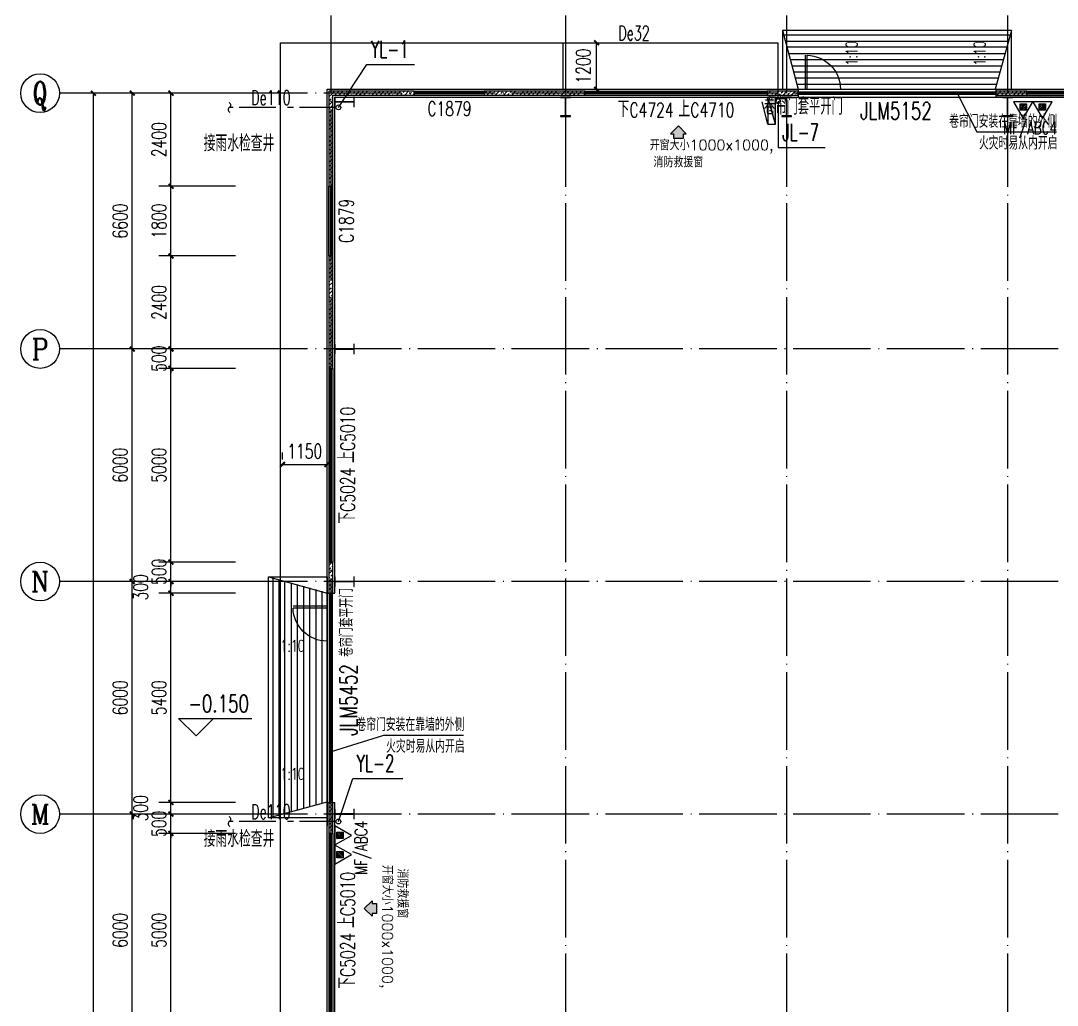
# Model space of a CAD drawing. Extents: x 7651907 to 8255021, y -2490714 to -1144618.
# Drawn here: x 7866595 to 7893328, y -2248873 to -2223472 of the extents above; entities that cross this region are included whole.
import ezdxf
from ezdxf.enums import TextEntityAlignment as Align

# ---------------------------------------------------------------- set-up
doc = ezdxf.new("R2010")
doc.units = 0
doc.header["$LTSCALE"] = 1000
for name, pattern in [('CENTER2', [1.125, 0.75, -0.125, 0.125, -0.125]), ('DASH', [0.35, 0.25, -0.1]), ('DOTE', [2.42, 2, -0.2, 0.02, -0.2])]:
    doc.linetypes.add(name, pattern=pattern)
doc.layers.get('0').update_dxf_attribs({"linetype": 'CONTINUOUS'})
doc.layers.get('Defpoints').update_dxf_attribs({"linetype": 'CONTINUOUS'})
for name, color, linetype in [('001-墙体', 30, 'CONTINUOUS'), ('AXIS', 3, 'CONTINUOUS'), ('AXIS_TEXT', 7, 'CONTINUOUS'), ('DIM_ELEV', 3, 'CONTINUOUS'), ('DIM_LEAD', 3, 'CONTINUOUS'), ('DIM_SYMB', 3, 'CONTINUOUS'), ('DIM_给水', 3, 'CONTINUOUS'), ('DIM_雨水', 3, 'CONTINUOUS'), ('DOTE', 8, 'DOTE'), ('EQUIP_消火栓', 7, 'CONTINUOUS'), ('EQUIP_灭火器', 7, 'CONTINUOUS'), ('EQUIP_雨水', 7, 'CONTINUOUS'), ('M_Prof', 2, 'CONTINUOUS'), ('PIPE-给水', 3, 'TG_J'), ('PIPE-雨水', 4, 'CENTER2'), ('PUB_HATCH', 8, 'CONTINUOUS'), ('PUB_TEXT', 7, 'CONTINUOUS'), ('STAIR', 2, 'CONTINUOUS'), ('TEXT_灭火器', 7, 'CONTINUOUS'), ('TEXT_给水', 7, 'TG_J'), ('TEXT_雨水', 7, 'CONTINUOUS'), ('TWT_DIM', 3, 'CONTINUOUS'), ('TWT_TEXT', 7, 'CONTINUOUS'), ('VPIPE-给水', 3, 'CONTINUOUS'), ('VPIPE-雨水', 4, 'TG_Y'), ('WINDOW', 4, 'CONTINUOUS'), ('WINDOW_TEXT', 7, 'CONTINUOUS'), ('墙线', 2, 'CONTINUOUS'), ('辅助水', 52, 'CONTINUOUS')]:
    doc.layers.add(name, color=color, linetype=linetype)
doc.styles.add('_TCH_AXIS', font='COMPLEX', dxfattribs={"bigfont": 'GBCBIG'})
doc.styles.add('_TCH_DIM', font='SIMPLEX', dxfattribs={"bigfont": 'GBCBIG'})
doc.styles.add('_TCH_DIM_T3', font='SIMPLEX', dxfattribs={"width": 0.705882, "bigfont": 'GBCBIG'})
doc.styles.add('_TCH_LABEL', font='COMPLEX', dxfattribs={"bigfont": 'GBCBIG'})
doc.styles.add('_TCH_WINDOW', font='SIMPLEX', dxfattribs={"height": 3.5, "bigfont": 'GBCBIG'})
doc.styles.add('_TWT_PIPEDN', font='SIMPLEX', dxfattribs={"width": 0.8, "height": 3, "bigfont": 'HZTXT'})
doc.styles.add('_TWT_SERIAL', font='COMPLEX', dxfattribs={"width": 0.8, "height": 3.5, "bigfont": 'HZTXT'})
doc.styles.add('COMPLEX', font='COMPLEX')
doc.styles.get("Standard").update_dxf_attribs({"font": 'txt.shx', "width": 0.7, "bigfont": 'TSSDCHN.shx'})
doc.styles.add('TG_LINETYPE', font='SIMPLEX', dxfattribs={"width": 0.8, "height": 3, "bigfont": 'HZTXT'})
doc.linetypes.add('TG_J', pattern='A,2,-0.3,["J",TG_LINETYPE,S=0.1,R=0,X=-0.23,Y=-0.15],0', length=2.3)
doc.linetypes.add('TG_Y', pattern='A,2,-0.3,["Y",TG_LINETYPE,S=0.1,R=0,X=-0.23,Y=-0.15],0', length=2.3)
doc.dimstyles.new('_TCH_ARCH&&125', dxfattribs={"dimtxt": 371.875, "dimasz": 125, "dimexe": 312.5, "dimexo": 375, "dimgap": 125, "dimtad": 1, "dimdec": 0, "dimzin": 0, "dimdsep": 46, "dimtxsty": '_TCH_DIM_T3', "dimblk": 'ARCHTICK', "dimcen": 0.09, "dimclrt": 7, "dimazin": 2, "dimtfac": 1, "dimtdec": 0, "dimtix": 1, "dimtmove": 2, "dimatfit": 3, "dimfxl": 0, "dimtolj": 1, "dimtzin": 0, "dimarcsym": 0})
doc.dimstyles.new('_TWT_ARCH&&125', dxfattribs={"dimtxt": 371.875, "dimasz": 125, "dimexe": 312.5, "dimexo": 375, "dimgap": 157.8125, "dimtad": 1, "dimdec": 0, "dimzin": 0, "dimdsep": 46, "dimtxsty": '_TCH_DIM_T3', "dimblk": 'ARCHTICK', "dimcen": 0.09, "dimclrt": 7, "dimazin": 2, "dimtfac": 1, "dimtdec": 0, "dimtix": 1, "dimtmove": 2, "dimatfit": 3, "dimfxl": 0, "dimtolj": 1, "dimtzin": 0, "dimarcsym": 0})
pattern_1 = [(45, (0, 53.85), (-106.0660596, 106.0660596), []), (45, (52.16, 0), (-106.0660596, 106.0660596), [59.21055, -33.8346])]

# ---------------------------------------------------------------- blocks, each defined once
blk = doc.blocks.new('sgdgsgsg')
at = {"layer": 'M_Prof'}
for points in [[(7988146, -896651), (7988146, -896901), (7988158, -896901), (7988158, -896779), (7988634, -896779), (7988634, -896901), (7988646, -896901), (7988646, -896651), (7988634, -896651), (7988634, -896773), (7988158, -896773), (7988158, -896651)], [(7994221, -896651), (7993971, -896651), (7993971, -896663), (7994093, -896663), (7994093, -897139), (7993971, -897139), (7993971, -897151), (7994221, -897151), (7994221, -897139), (7994099, -897139), (7994099, -896663), (7994221, -896663)], [(7999921, -896651), (7999671, -896651), (7999671, -896663), (7999793, -896663), (7999793, -897139), (7999671, -897139), (7999671, -897151), (7999921, -897151), (7999921, -897139), (7999799, -897139), (7999799, -896663), (7999921, -896663)], [(8005621, -896651), (8005371, -896651), (8005371, -896663), (8005493, -896663), (8005493, -897139), (8005371, -897139), (8005371, -897151), (8005621, -897151), (8005621, -897139), (8005499, -897139), (8005499, -896663), (8005621, -896663)], [(7988146, -903026), (7988146, -903276), (7988158, -903276), (7988158, -903154), (7988634, -903154), (7988634, -903276), (7988646, -903276), (7988646, -903026), (7988634, -903026), (7988634, -903148), (7988158, -903148), (7988158, -903026)], [(7988146, -909026), (7988146, -909276), (7988158, -909276), (7988158, -909154), (7988634, -909154), (7988634, -909276), (7988646, -909276), (7988646, -909026), (7988634, -909026), (7988634, -909148), (7988158, -909148), (7988158, -909026)], [(7988146, -915026), (7988146, -915276), (7988158, -915276), (7988158, -915154), (7988634, -915154), (7988634, -915276), (7988646, -915276), (7988646, -915026), (7988634, -915026), (7988634, -915148), (7988158, -915148), (7988158, -915026)]]:
    blk.add_lwpolyline(points, close=True, dxfattribs=at)
blk = doc.blocks.new('5181895')
h = blk.add_hatch(color=13)
h.dxf.hatch_style = 1
h.paths.add_polyline_path([(-1101987, -147875), (-1102144, -148033), (-1102087, -148033), (-1102087, -148123), (-1101887, -148123), (-1101887, -148033), (-1101829, -148033)])
at = {"color": 13}
blk.add_lwpolyline([(-1101987, -147875), (-1102144, -148033), (-1102087, -148033), (-1102087, -148123), (-1101887, -148123), (-1101887, -148033), (-1101829, -148033), (-1101987, -147875)], close=True, dxfattribs=at)
blk = doc.blocks.new('_AXISO')
blk.add_circle((0, 0), 0.5)
at = {"layer": 'AXIS_TEXT', "style": 'COMPLEX', "width": 1.041667}
blk.add_attdef('A', text='', height=0.56, dxfattribs=at).set_placement((-0.25, -0.28), (0.25, -0.28), align=Align.FIT)
blk = doc.blocks.new('_ArchTick')
at = {"color": 0, "linetype": 'ByBlock', "const_width": 0.4}
blk.add_lwpolyline([(-0.5, -0.5), (0.5, 0.5)], dxfattribs=at)
blk = doc.blocks.new('*D412')
at = {"layer": 'AXIS', "color": 0, "lineweight": -2}
for p, q in [((8221576, -768442), (8217513, -768442)), ((8217826, -853642), (8217826, -768442)), ((8221576, -853642), (8217513, -853642))]:
    blk.add_line(p, q, dxfattribs=at)
at = {"layer": 'Defpoints', "color": 0}
for p in [(8217826, -768442), (8221951, -768442), (8221951, -853642)]:
    blk.add_point(p, dxfattribs=at)
at = {"layer": 'AXIS', "color": 0, "lineweight": -2, "xscale": 125, "yscale": 125, "zscale": 125}
for p, rotation in [((8217826, -768442), 90), ((8217826, -853642), 270)]:
    blk.add_blockref('_ArchTick', p, dxfattribs=dict(at, rotation=rotation))
at = {"layer": 'AXIS', "color": 7, "insert": (8217515, -811042), "char_height": 371.9, "attachment_point": 5, "rotation": 90, "style": '_TCH_DIM_T3'}
blk.add_mtext('\\A1;85200', dxfattribs=at)
blk = doc.blocks.new('*D423')
at = {"layer": 'AXIS', "color": 0, "lineweight": -2}
for p, q in [((8221576, -787042), (8218513, -787042)), ((8218826, -793042), (8218826, -787042)), ((8221576, -793042), (8218513, -793042))]:
    blk.add_line(p, q, dxfattribs=at)
at = {"layer": 'Defpoints', "color": 0}
for p in [(8218826, -787042), (8221951, -787042), (8221951, -793042)]:
    blk.add_point(p, dxfattribs=at)
at = {"layer": 'AXIS', "color": 0, "lineweight": -2, "xscale": 125, "yscale": 125, "zscale": 125}
for p, rotation in [((8218826, -787042), 90), ((8218826, -793042), 270)]:
    blk.add_blockref('_ArchTick', p, dxfattribs=dict(at, rotation=rotation))
at = {"layer": 'AXIS', "color": 7, "insert": (8218515, -790042), "char_height": 371.9, "attachment_point": 5, "rotation": 90, "style": '_TCH_DIM_T3'}
blk.add_mtext('\\A1;6000', dxfattribs=at)
blk = doc.blocks.new('*D424')
at = {"layer": 'AXIS', "color": 0, "lineweight": -2}
for p, q in [((8221576, -781042), (8218513, -781042)), ((8218826, -787042), (8218826, -781042)), ((8221576, -787042), (8218513, -787042))]:
    blk.add_line(p, q, dxfattribs=at)
at = {"layer": 'Defpoints', "color": 0}
for p in [(8218826, -781042), (8221951, -781042), (8221951, -787042)]:
    blk.add_point(p, dxfattribs=at)
at = {"layer": 'AXIS', "color": 0, "lineweight": -2, "xscale": 125, "yscale": 125, "zscale": 125}
for p, rotation in [((8218826, -781042), 90), ((8218826, -787042), 270)]:
    blk.add_blockref('_ArchTick', p, dxfattribs=dict(at, rotation=rotation))
at = {"layer": 'AXIS', "color": 7, "insert": (8218515, -784042), "char_height": 371.9, "attachment_point": 5, "rotation": 90, "style": '_TCH_DIM_T3'}
blk.add_mtext('\\A1;6000', dxfattribs=at)
blk = doc.blocks.new('*D425')
at = {"layer": 'AXIS', "color": 0, "lineweight": -2}
for p, q in [((8221576, -775042), (8218513, -775042)), ((8218826, -781042), (8218826, -775042)), ((8221576, -781042), (8218513, -781042))]:
    blk.add_line(p, q, dxfattribs=at)
at = {"layer": 'Defpoints', "color": 0}
for p in [(8218826, -775042), (8221951, -775042), (8221951, -781042)]:
    blk.add_point(p, dxfattribs=at)
at = {"layer": 'AXIS', "color": 0, "lineweight": -2, "xscale": 125, "yscale": 125, "zscale": 125}
for p, rotation in [((8218826, -775042), 90), ((8218826, -781042), 270)]:
    blk.add_blockref('_ArchTick', p, dxfattribs=dict(at, rotation=rotation))
at = {"layer": 'AXIS', "color": 7, "insert": (8218515, -778042), "char_height": 371.9, "attachment_point": 5, "rotation": 90, "style": '_TCH_DIM_T3'}
blk.add_mtext('\\A1;6000', dxfattribs=at)
blk = doc.blocks.new('*D426')
at = {"layer": 'AXIS', "color": 0, "lineweight": -2}
for p, q in [((8221576, -768442), (8218513, -768442)), ((8218826, -775042), (8218826, -768442)), ((8221576, -775042), (8218513, -775042))]:
    blk.add_line(p, q, dxfattribs=at)
at = {"layer": 'Defpoints', "color": 0}
for p in [(8218826, -768442), (8221951, -768442), (8221951, -775042)]:
    blk.add_point(p, dxfattribs=at)
at = {"layer": 'AXIS', "color": 0, "lineweight": -2, "xscale": 125, "yscale": 125, "zscale": 125}
for p, rotation in [((8218826, -768442), 90), ((8218826, -775042), 270)]:
    blk.add_blockref('_ArchTick', p, dxfattribs=dict(at, rotation=rotation))
at = {"layer": 'AXIS', "color": 7, "insert": (8218515, -771742), "char_height": 371.9, "attachment_point": 5, "rotation": 90, "style": '_TCH_DIM_T3'}
blk.add_mtext('\\A1;6600', dxfattribs=at)
blk = doc.blocks.new('$TCHSYS$WIN2D')
for p, q in [((-0.5, 0.5), (0.5, 0.5)), ((-0.5, 0.5), (-0.5, -0.5)), ((0.5, 0.5), (0.5, -0.5)), ((0.5, 0.1667), (-0.5, 0.1667)), ((0.5, -0.1667), (-0.5, -0.1667)), ((-0.5, -0.5), (0.5, -0.5))]:
    blk.add_line(p, q)
blk = doc.blocks.new('$DorLib2D$00000213')
at = {"color": 0, "linetype": 'DASH', "const_width": 0.02}
blk.add_lwpolyline([(0.5, 0), (-0.5, 0)], dxfattribs=at)
blk = doc.blocks.new('*D499')
at = {"layer": 'AXIS', "color": 0, "lineweight": -2}
for p, q in [((8221490, -768442), (8219513, -768442)), ((8219826, -770842), (8219826, -768442)), ((8221490, -770842), (8219513, -770842))]:
    blk.add_line(p, q, dxfattribs=at)
at = {"layer": 'Defpoints', "color": 0}
for p in [(8219826, -768442), (8221865, -768442), (8221865, -770842)]:
    blk.add_point(p, dxfattribs=at)
at = {"layer": 'AXIS', "color": 0, "lineweight": -2, "xscale": 125, "yscale": 125, "zscale": 125}
for p, rotation in [((8219826, -768442), 90), ((8219826, -770842), 270)]:
    blk.add_blockref('_ArchTick', p, dxfattribs=dict(at, rotation=rotation))
at = {"layer": 'AXIS', "color": 7, "insert": (8219515, -769642), "char_height": 371.9, "attachment_point": 5, "rotation": 90, "style": '_TCH_DIM_T3'}
blk.add_mtext('\\A1;2400', dxfattribs=at)
blk = doc.blocks.new('*D500')
at = {"layer": 'AXIS', "color": 0, "lineweight": -2}
for p, q in [((8221490, -770842), (8219513, -770842)), ((8219826, -772642), (8219826, -770842)), ((8221490, -772642), (8219513, -772642))]:
    blk.add_line(p, q, dxfattribs=at)
at = {"layer": 'Defpoints', "color": 0}
for p in [(8219826, -770842), (8221865, -770842), (8221865, -772642)]:
    blk.add_point(p, dxfattribs=at)
at = {"layer": 'AXIS', "color": 0, "lineweight": -2, "xscale": 125, "yscale": 125, "zscale": 125}
for p, rotation in [((8219826, -770842), 90), ((8219826, -772642), 270)]:
    blk.add_blockref('_ArchTick', p, dxfattribs=dict(at, rotation=rotation))
at = {"layer": 'AXIS', "color": 7, "insert": (8219515, -771742), "char_height": 371.9, "attachment_point": 5, "rotation": 90, "style": '_TCH_DIM_T3'}
blk.add_mtext('\\A1;1800', dxfattribs=at)
blk = doc.blocks.new('*D501')
at = {"layer": 'AXIS', "color": 0, "lineweight": -2}
for p, q in [((8221490, -772642), (8219513, -772642)), ((8219826, -775042), (8219826, -772642)), ((8221490, -775042), (8219513, -775042))]:
    blk.add_line(p, q, dxfattribs=at)
at = {"layer": 'Defpoints', "color": 0}
for p in [(8219826, -772642), (8221865, -772642), (8221865, -775042)]:
    blk.add_point(p, dxfattribs=at)
at = {"layer": 'AXIS', "color": 0, "lineweight": -2, "xscale": 125, "yscale": 125, "zscale": 125}
for p, rotation in [((8219826, -772642), 90), ((8219826, -775042), 270)]:
    blk.add_blockref('_ArchTick', p, dxfattribs=dict(at, rotation=rotation))
at = {"layer": 'AXIS', "color": 7, "insert": (8219515, -773842), "char_height": 371.9, "attachment_point": 5, "rotation": 90, "style": '_TCH_DIM_T3'}
blk.add_mtext('\\A1;2400', dxfattribs=at)
blk = doc.blocks.new('*D502')
at = {"layer": 'AXIS', "color": 0, "lineweight": -2}
for p, q in [((8219826, -775042), (8219826, -774917)), ((8221490, -775042), (8219513, -775042)), ((8219826, -775542), (8219826, -775042)), ((8221490, -775542), (8219513, -775542)), ((8219826, -775542), (8219826, -775667))]:
    blk.add_line(p, q, dxfattribs=at)
at = {"layer": 'Defpoints', "color": 0}
for p in [(8219826, -775042), (8221865, -775042), (8221865, -775542)]:
    blk.add_point(p, dxfattribs=at)
at = {"layer": 'AXIS', "color": 0, "lineweight": -2, "xscale": 125, "yscale": 125, "zscale": 125}
for p, rotation in [((8219826, -775042), 270), ((8219826, -775542), 90)]:
    blk.add_blockref('_ArchTick', p, dxfattribs=dict(at, rotation=rotation))
at = {"layer": 'AXIS', "color": 7, "insert": (8219515, -775292), "char_height": 371.9, "attachment_point": 5, "rotation": 90, "style": '_TCH_DIM_T3'}
blk.add_mtext('\\A1;500', dxfattribs=at)
blk = doc.blocks.new('*D503')
at = {"layer": 'AXIS', "color": 0, "lineweight": -2}
for p, q in [((8221490, -775542), (8219513, -775542)), ((8219826, -780542), (8219826, -775542)), ((8221490, -780542), (8219513, -780542))]:
    blk.add_line(p, q, dxfattribs=at)
at = {"layer": 'Defpoints', "color": 0}
for p in [(8219826, -775542), (8221865, -775542), (8221865, -780542)]:
    blk.add_point(p, dxfattribs=at)
at = {"layer": 'AXIS', "color": 0, "lineweight": -2, "xscale": 125, "yscale": 125, "zscale": 125}
for p, rotation in [((8219826, -775542), 90), ((8219826, -780542), 270)]:
    blk.add_blockref('_ArchTick', p, dxfattribs=dict(at, rotation=rotation))
at = {"layer": 'AXIS', "color": 7, "insert": (8219515, -778042), "char_height": 371.9, "attachment_point": 5, "rotation": 90, "style": '_TCH_DIM_T3'}
blk.add_mtext('\\A1;5000', dxfattribs=at)
blk = doc.blocks.new('*D504')
at = {"layer": 'AXIS', "color": 0, "lineweight": -2}
for p, q in [((8221490, -780542), (8219513, -780542)), ((8219826, -780542), (8219826, -780417)), ((8219826, -781042), (8219826, -780542)), ((8221490, -781042), (8219513, -781042)), ((8219826, -781042), (8219826, -781167))]:
    blk.add_line(p, q, dxfattribs=at)
at = {"layer": 'Defpoints', "color": 0}
for p in [(8219826, -780542), (8221865, -780542), (8221865, -781042)]:
    blk.add_point(p, dxfattribs=at)
at = {"layer": 'AXIS', "color": 0, "lineweight": -2, "xscale": 125, "yscale": 125, "zscale": 125}
for p, rotation in [((8219826, -780542), 270), ((8219826, -781042), 90)]:
    blk.add_blockref('_ArchTick', p, dxfattribs=dict(at, rotation=rotation))
at = {"layer": 'AXIS', "color": 7, "insert": (8219515, -780792), "char_height": 371.9, "attachment_point": 5, "rotation": 90, "style": '_TCH_DIM_T3'}
blk.add_mtext('\\A1;500', dxfattribs=at)
blk = doc.blocks.new('*D505')
at = {"layer": 'AXIS', "color": 0, "lineweight": -2}
for p, q in [((8221490, -781042), (8219513, -781042)), ((8219826, -781342), (8219826, -781042)), ((8221490, -781342), (8219513, -781342))]:
    blk.add_line(p, q, dxfattribs=at)
at = {"layer": 'Defpoints', "color": 0}
for p in [(8219826, -781042), (8221865, -781042), (8221865, -781342)]:
    blk.add_point(p, dxfattribs=at)
at = {"layer": 'AXIS', "color": 0, "lineweight": -2, "xscale": 125, "yscale": 125, "zscale": 125}
for p, rotation in [((8219826, -781042), 90), ((8219826, -781342), 270)]:
    blk.add_blockref('_ArchTick', p, dxfattribs=dict(at, rotation=rotation))
at = {"layer": 'AXIS', "color": 7, "insert": (8219044, -781192), "char_height": 371.9, "attachment_point": 5, "rotation": 90, "style": '_TCH_DIM_T3'}
blk.add_mtext('\\A1;300', dxfattribs=at)
blk = doc.blocks.new('*D506')
at = {"layer": 'AXIS', "color": 0, "lineweight": -2}
for p, q in [((8221490, -781342), (8219513, -781342)), ((8219826, -786742), (8219826, -781342)), ((8221490, -786742), (8219513, -786742))]:
    blk.add_line(p, q, dxfattribs=at)
at = {"layer": 'Defpoints', "color": 0}
for p in [(8219826, -781342), (8221865, -781342), (8221865, -786742)]:
    blk.add_point(p, dxfattribs=at)
at = {"layer": 'AXIS', "color": 0, "lineweight": -2, "xscale": 125, "yscale": 125, "zscale": 125}
for p, rotation in [((8219826, -781342), 90), ((8219826, -786742), 270)]:
    blk.add_blockref('_ArchTick', p, dxfattribs=dict(at, rotation=rotation))
at = {"layer": 'AXIS', "color": 7, "insert": (8219515, -784042), "char_height": 371.9, "attachment_point": 5, "rotation": 90, "style": '_TCH_DIM_T3'}
blk.add_mtext('\\A1;5400', dxfattribs=at)
blk = doc.blocks.new('*D507')
at = {"layer": 'AXIS', "color": 0, "lineweight": -2}
for p, q in [((8221490, -786742), (8219513, -786742)), ((8219826, -787042), (8219826, -786742)), ((8221490, -787042), (8219513, -787042))]:
    blk.add_line(p, q, dxfattribs=at)
at = {"layer": 'Defpoints', "color": 0}
for p in [(8219826, -786742), (8221865, -786742), (8221865, -787042)]:
    blk.add_point(p, dxfattribs=at)
at = {"layer": 'AXIS', "color": 0, "lineweight": -2, "xscale": 125, "yscale": 125, "zscale": 125}
for p, rotation in [((8219826, -786742), 90), ((8219826, -787042), 270)]:
    blk.add_blockref('_ArchTick', p, dxfattribs=dict(at, rotation=rotation))
at = {"layer": 'AXIS', "color": 7, "insert": (8219044, -786892), "char_height": 371.9, "attachment_point": 5, "rotation": 90, "style": '_TCH_DIM_T3'}
blk.add_mtext('\\A1;300', dxfattribs=at)
blk = doc.blocks.new('*D508')
at = {"layer": 'AXIS', "color": 0, "lineweight": -2}
for p, q in [((8219826, -787042), (8219826, -786917)), ((8221490, -787042), (8219513, -787042)), ((8219826, -787542), (8219826, -787042)), ((8221490, -787542), (8219513, -787542)), ((8219826, -787542), (8219826, -787667))]:
    blk.add_line(p, q, dxfattribs=at)
at = {"layer": 'Defpoints', "color": 0}
for p in [(8219826, -787042), (8221865, -787042), (8221865, -787542)]:
    blk.add_point(p, dxfattribs=at)
at = {"layer": 'AXIS', "color": 0, "lineweight": -2, "xscale": 125, "yscale": 125, "zscale": 125}
for p, rotation in [((8219826, -787042), 270), ((8219826, -787542), 90)]:
    blk.add_blockref('_ArchTick', p, dxfattribs=dict(at, rotation=rotation))
at = {"layer": 'AXIS', "color": 7, "insert": (8219515, -787292), "char_height": 371.9, "attachment_point": 5, "rotation": 90, "style": '_TCH_DIM_T3'}
blk.add_mtext('\\A1;500', dxfattribs=at)
blk = doc.blocks.new('*D509')
at = {"layer": 'AXIS', "color": 0, "lineweight": -2}
for p, q in [((8221490, -787542), (8219513, -787542)), ((8219826, -792542), (8219826, -787542)), ((8221490, -792542), (8219513, -792542))]:
    blk.add_line(p, q, dxfattribs=at)
at = {"layer": 'Defpoints', "color": 0}
for p in [(8219826, -787542), (8221865, -787542), (8221865, -792542)]:
    blk.add_point(p, dxfattribs=at)
at = {"layer": 'AXIS', "color": 0, "lineweight": -2, "xscale": 125, "yscale": 125, "zscale": 125}
for p, rotation in [((8219826, -787542), 90), ((8219826, -792542), 270)]:
    blk.add_blockref('_ArchTick', p, dxfattribs=dict(at, rotation=rotation))
at = {"layer": 'AXIS', "color": 7, "insert": (8219515, -790042), "char_height": 371.9, "attachment_point": 5, "rotation": 90, "style": '_TCH_DIM_T3'}
blk.add_mtext('\\A1;5000', dxfattribs=at)
blk = doc.blocks.new('*D66')
at = {"layer": 'Defpoints', "color": 0}
for p in [(7874495, -2234922), (7873345, -2235165), (7874495, -2235165)]:
    blk.add_point(p, dxfattribs=at)
at = {"layer": 'TWT_DIM', "color": 0, "lineweight": -2}
for p, q in [((7873345, -2234790), (7873345, -2234609)), ((7874495, -2234790), (7874495, -2234609)), ((7873345, -2234922), (7874495, -2234922))]:
    blk.add_line(p, q, dxfattribs=at)
at = {"layer": 'TWT_DIM', "color": 0, "lineweight": -2, "xscale": 125, "yscale": 125, "zscale": 125, "rotation": 180}
blk.add_blockref('_ArchTick', (7873345, -2234922), dxfattribs=at)
at = {"layer": 'TWT_DIM', "color": 0, "lineweight": -2, "xscale": 125, "yscale": 125, "zscale": 125}
blk.add_blockref('_ArchTick', (7874495, -2234922), dxfattribs=at)
at = {"layer": 'TWT_DIM', "color": 7, "insert": (7873920, -2234578), "char_height": 371.9, "attachment_point": 5, "style": '_TCH_DIM_T3'}
blk.add_mtext('\\A1;1150', dxfattribs=at)
blk = doc.blocks.new('*D67')
at = {"layer": 'Defpoints', "color": 0}
for p in [(7880811, -2224041), (7881448, -2224041), (7880811, -2225241)]:
    blk.add_point(p, dxfattribs=at)
at = {"layer": 'TWT_DIM', "color": 0, "lineweight": -2}
for p, q in [((7881186, -2224041), (7881760, -2224041)), ((7881448, -2225241), (7881448, -2224041)), ((7881186, -2225241), (7881760, -2225241))]:
    blk.add_line(p, q, dxfattribs=at)
at = {"layer": 'TWT_DIM', "color": 0, "lineweight": -2, "xscale": 125, "yscale": 125, "zscale": 125}
for p, rotation in [((7881448, -2224041), 90), ((7881448, -2225241), 270)]:
    blk.add_blockref('_ArchTick', p, dxfattribs=dict(at, rotation=rotation))
at = {"layer": 'TWT_DIM', "color": 7, "insert": (7881104, -2224641), "char_height": 371.9, "attachment_point": 5, "rotation": 90, "style": '_TCH_DIM_T3'}
blk.add_mtext('\\A1;1200', dxfattribs=at)
blk = doc.blocks.new('$TwtSys$00000132')
at = {"elevation": 0}
blk.add_lwpolyline([(7, -101, -0.575183), (0, 0, 0.604745), (-11, 101, 16.924828)], format="xyb", dxfattribs=at)
blk = doc.blocks.new('$TWTSYS$00000508')
for p, q in [((-0.5, 0.5), (0.324, 1.224)), ((-0.5, 0.5), (-0.5, -0.5)), ((-0.5, -0.5), (0.5, 0.5)), ((0.5, 0.5), (-0.5, 0.5)), ((0.5, -0.5), (0.5, 0.5)), ((-0.5, -0.5), (0.5, -0.5))]:
    blk.add_line(p, q)
blk.add_solid([(0.5, -0.5), (0.5, 0.5), (-0.5, -0.5)])
blk = doc.blocks.new('$TwtSys$00000546')
h = blk.add_hatch()
h.set_pattern_fill('ANSI31', color=256, scale=200, style=0)
h.set_pattern_definition([(45, (-38543.802, -6670.83), (-17.67767, 17.67767), [])])
h.paths.add_polyline_path([(-65, 174), (65, 174), (65, 44), (-65, 44)])
for points in [[(0, 344), (-198, 0), (198, 0)], [(-65, 174), (65, 174), (65, 44), (-65, 44)]]:
    blk.add_lwpolyline(points, close=True)
blk = doc.blocks.new('dadasdd65asdasd5ad41a5d5ad')
at = {"layer": 'PUB_HATCH'}
h = blk.add_hatch(dxfattribs=at)
h.set_pattern_fill('天然石材', color=256, scale=30, style=0)
h.set_pattern_definition(pattern_1)
h.paths.add_polyline_path([(8224000.6, -768491.6), (8226100.5, -768491.6), (8226100.5, -768391.6), (8223900.6, -768391.6)])
h = blk.add_hatch(dxfattribs=at)
h.set_pattern_fill('天然石材', color=256, scale=30, style=0)
h.set_pattern_definition(pattern_1)
h.paths.add_polyline_path([(8223900.6, -768391.6), (8223900.6, -770841.8), (8224000.6, -770841.8), (8224000.6, -768491.6)])
h = blk.add_hatch(dxfattribs=at)
h.set_pattern_fill('天然石材', color=256, scale=30, style=0)
h.set_pattern_definition(pattern_1)
h.paths.add_polyline_path([(8227900.5, -768491.6), (8230500.6, -768491.6), (8230500.6, -768391.6), (8227900.5, -768391.6)])
h = blk.add_hatch(dxfattribs=at)
h.set_pattern_fill('天然石材', color=256, scale=30, style=0)
h.set_pattern_definition(pattern_1)
h.paths.add_polyline_path([(8235200.6, -768491.6), (8236000.6, -768491.6), (8236000.6, -768391.6), (8235200.6, -768391.6)])
h = blk.add_hatch(dxfattribs=at)
h.set_pattern_fill('天然石材', color=256, scale=30, style=0)
h.set_pattern_definition(pattern_1)
h.paths.add_polyline_path([(8241100.6, -768491.6), (8241900.6, -768491.6), (8241900.6, -768391.6), (8241100.6, -768391.6)])
h = blk.add_hatch(dxfattribs=at)
h.set_pattern_fill('天然石材', color=256, scale=30, style=0)
h.set_pattern_definition(pattern_1)
h.paths.add_polyline_path([(8224000.6, -775541.6), (8224000.6, -772641.8), (8223900.6, -772641.8), (8223900.6, -775541.6)])
h = blk.add_hatch(dxfattribs=at)
h.set_pattern_fill('天然石材', color=256, scale=30, style=0)
h.set_pattern_definition(pattern_1)
h.paths.add_polyline_path([(8224000.6, -781341.7), (8224000.6, -780541.6), (8223900.6, -780541.6), (8223900.6, -781341.7)])
h = blk.add_hatch(dxfattribs=at)
h.set_pattern_fill('天然石材', color=256, scale=30, style=0)
h.set_pattern_definition(pattern_1)
h.paths.add_polyline_path([(8224000.6, -787541.6), (8224000.6, -786741.6), (8223900.6, -786741.6), (8223900.6, -787541.6)])
at = {"layer": '001-墙体', "color": 0}
for p, q in [((8226100.5, -768391.6), (8223900.6, -768391.6)), ((8223900.6, -768391.6), (8223900.6, -770841.8)), ((8224000.6, -768491.6), (8226100.5, -768491.6)), ((8224000.6, -770841.8), (8224000.6, -768491.6)), ((8226100.5, -768491.6), (8226100.5, -768391.6)), ((8230500.6, -768391.6), (8227900.5, -768391.6)), ((8227900.5, -768391.6), (8227900.5, -768491.6)), ((8227900.5, -768491.6), (8230500.6, -768491.6)), ((8230500.6, -768491.6), (8230500.6, -768391.6)), ((8236000.6, -768391.6), (8235200.6, -768391.6)), ((8235200.6, -768391.6), (8235200.6, -768491.6)), ((8235200.6, -768491.6), (8236000.6, -768491.6)), ((8236000.6, -768341.6), (8236000.6, -768541.6)), ((8236000.6, -768491.6), (8236000.6, -768391.6)), ((8241100.6, -768341.6), (8241100.6, -768541.6)), ((8241900.6, -768391.6), (8241100.6, -768391.6)), ((8241100.6, -768391.6), (8241100.6, -768491.6)), ((8241100.6, -768491.6), (8241900.6, -768491.6)), ((8241900.6, -768491.6), (8241900.6, -768391.6)), ((8223900.6, -770841.8), (8224000.6, -770841.8)), ((8224000.6, -772641.8), (8223900.6, -772641.8)), ((8223900.6, -772641.8), (8223900.6, -775541.6)), ((8224000.6, -775541.6), (8224000.6, -772641.8)), ((8223900.6, -775541.6), (8224000.6, -775541.6)), ((8224000.6, -780541.6), (8223900.6, -780541.6)), ((8223900.6, -780541.6), (8223900.6, -781341.7)), ((8224000.6, -781341.7), (8224000.6, -780541.6)), ((8223850.6, -781341.7), (8224050.6, -781341.7)), ((8223900.6, -781341.7), (8224000.6, -781341.7)), ((8224000.6, -786741.6), (8223900.6, -786741.6)), ((8223900.6, -786741.6), (8223900.6, -787541.6)), ((8224000.6, -787541.6), (8224000.6, -786741.6)), ((8223900.6, -787541.6), (8224000.6, -787541.6))]:
    blk.add_line(p, q, dxfattribs=at)
blk.add_lwpolyline([(8223850.6, -768341.6), (8294050.6, -768341.6), (8294050.6, -853741.6), (8223850.6, -853741.6)], close=True, dxfattribs=at)
for points in [[(8224050.6, -781341.7), (8224050.6, -768541.6), (8293850.6, -768541.6), (8293850.6, -781341.7)], [(8276800.6, -768541.6), (8241100.6, -768541.6)], [(8241700.6, -768541.6), (8241100.6, -768541.6)], [(8223850.6, -781341.7), (8224050.6, -781341.7)], [(8223850.6, -786741.6), (8224050.6, -786741.6)], [(8224050.6, -835341.7), (8224050.6, -786741.6)]]:
    blk.add_lwpolyline(points, dxfattribs=at)
at = {"layer": 'AXIS', "color": 0}
for p, q in [((8221950.6, -768441.6), (8216950.6, -768441.6)), ((8221950.6, -775041.6), (8216950.6, -775041.6)), ((8221950.6, -781041.6), (8216950.6, -781041.6)), ((8221950.6, -787041.6), (8216950.6, -787041.6))]:
    blk.add_line(p, q, dxfattribs=at)
at = {"layer": 'DIM_ELEV', "color": 0}
for p, q in [((8220471.8, -785021.4), (8220021.8, -784571.4)), ((8220021.8, -784571.4), (8221907, -784571.4)), ((8220471.8, -785021.4), (8220921.8, -784571.4))]:
    blk.add_line(p, q, dxfattribs=at)
at = {"layer": 'DIM_LEAD', "color": 0}
for p, q in [((8240102.8, -768441.6), (8240605.7, -769441.4)), ((8240605.7, -769441.4), (8242663, -769441.4)), ((8223966.6, -785424.1), (8225316.2, -785004.4)), ((8225316.2, -785004.4), (8227373.5, -785004.4))]:
    blk.add_line(p, q, dxfattribs=at)
at = {"layer": 'DIM_LEAD', "color": 0, "const_width": 40}
for points in [[(8240093.8, -768423.8, 1), (8240111.8, -768459.5, 1)], [(8223947.5, -785430.1, 1), (8223985.7, -785418.2, 1)]]:
    blk.add_lwpolyline(points, format="xyb", close=True, dxfattribs=at)
at = {"layer": 'DIM_SYMB', "color": 0}
for points in [[(8237633.4, -768039.9, 0, 0, 0), (8237633.4, -767127.6, 80, 0, 0), (8237633.4, -766827.6, 0, 0, 0)], [(8240937.2, -768039.9, 0, 0, 0), (8240937.2, -767127.6, 80, 0, 0), (8240937.2, -766827.6, 0, 0, 0)], [(8223548.9, -782954.7, 0, 0, 0), (8222636.6, -782954.7, 80, 0, 0), (8222336.6, -782954.7, 0, 0, 0)], [(8223548.9, -786258.5, 0, 0, 0), (8222636.6, -786258.5, 80, 0, 0), (8222336.6, -786258.5, 0, 0, 0)]]:
    blk.add_lwpolyline(points, format="xyseb", dxfattribs=at)
at = {"layer": 'DOTE', "color": 0}
for p, q in [((8223950.6, -766441.6), (8223950.6, -855641.6)), ((8230000.6, -766441.6), (8230000.6, -855641.6)), ((8235700.6, -766441.6), (8235700.6, -855641.6)), ((8241400.6, -766441.6), (8241400.6, -855641.6)), ((8295950.6, -768441.6), (8221950.6, -768441.6)), ((8295950.6, -775041.6), (8221950.6, -775041.6)), ((8295950.6, -781041.6), (8221950.6, -781041.6)), ((8295950.6, -787041.6), (8221950.6, -787041.6))]:
    blk.add_line(p, q, dxfattribs=at)
at = {"layer": 'STAIR', "color": 0}
for p, q in [((8241467.2, -766948.2), (8235633.2, -766948.2)), ((8241423.1, -767107), (8235676.2, -767107)), ((8241383.1, -767251.4), (8235715.2, -767251.4)), ((8241335.2, -767424.1), (8235758.2, -767424.1)), ((8241291.1, -767582.9), (8235801.1, -767582.9)), ((8241247.1, -767741.6), (8235844, -767741.6)), ((8241203, -767900.4), (8235886.9, -767900.4)), ((8241159, -768059.1), (8235929.9, -768059.1)), ((8241115, -768217.9), (8235972.8, -768217.9)), ((8222457.2, -787108.2), (8222457.2, -780954.6)), ((8222616, -787064.2), (8222616, -780997.5)), ((8222760.4, -787024.1), (8222760.4, -781036.6)), ((8222933.1, -786976.2), (8222933.1, -781079.5)), ((8223091.9, -786932.1), (8223091.9, -781122.4)), ((8223250.6, -786888.1), (8223250.6, -781165.3)), ((8223409.4, -786844), (8223409.4, -781208.3)), ((8223568.1, -786800), (8223568.1, -781251.2)), ((8223726.9, -786756), (8223726.9, -781294.1))]:
    blk.add_line(p, q, dxfattribs=at)
at = {"layer": 'WINDOW', "color": 0, "extrusion": (0, 0, -1)}
for p, q in [((8236189.4, -768341.6), (8236189.4, -767464.1)), ((8236234.4, -768341.6), (8236234.4, -767464.1)), ((8223850.6, -781680.4), (8222973.1, -781680.4)), ((8223850.6, -781725.4), (8222973.1, -781725.4))]:
    blk.add_line(p, q, dxfattribs=at)
for centre, start, end in [((-8236211.9, -768341.6), 91.46928, 180), ((-8223850.6, -781702.9), 270, 358.53072)]:
    blk.add_arc(centre, 877.5, start, end, dxfattribs=at)
at = {"layer": '墙线', "color": 0, "ltscale": 100}
for p, q in [((8235600.6, -766827.6), (8236000.6, -768341.6)), ((8241500.6, -766827.6), (8241080.6, -768341.6)), ((8235600.6, -768341.6), (8242020.3, -768341.6)), ((8222336.6, -780922), (8223850.6, -781342)), ((8223850.6, -780922), (8223850.6, -787341.6)), ((8222336.6, -787141.6), (8223850.6, -786721.6))]:
    blk.add_line(p, q, dxfattribs=at)
for points in [[(8241500.6, -768341.6), (8241500.6, -766827.6), (8235600.6, -766827.6), (8235600.6, -768341.6)], [(8223850.6, -787141.6), (8222336.6, -787141.6), (8222336.6, -780922), (8223850.6, -780922)]]:
    blk.add_lwpolyline(points, dxfattribs=at)
at = {"color": 8}
blk.add_blockref('sgdgsgsg', (235904.8, 128109.4), dxfattribs=at)
at = {"color": 8, "xscale": 1.279999999998836, "yscale": 1.279999999998836, "zscale": 1.279999999998836}
blk.add_blockref('5181895', (9643455.9, -580006.2), dxfattribs=at)
at = {"color": 8, "xscale": -1.279999999998836, "yscale": 1.279999999998836, "zscale": 1.279999999998836, "rotation": 90}
blk.add_blockref('5181895', (8035531.9, -2200019.8), dxfattribs=at)
at = {"layer": 'AXIS', "color": 0}
ref = blk.add_blockref('_AXISO', (8216450.6, -768441.6), dxfattribs=dict(at, xscale=1000, yscale=1000, zscale=1000))
ref.add_attrib('A', 'Q', dxfattribs={"layer": 'AXIS_TEXT', "color": 0, "ltscale": 100, "height": 596.2, "style": '_TCH_AXIS', "width": 0.807692}).set_placement((8216267.2, -768739.7), (8216634.1, -768739.7), align=Align.FIT)
ref = blk.add_blockref('_AXISO', (8216450.6, -775041.6), dxfattribs=dict(at, xscale=1000, yscale=1000, zscale=1000))
ref.add_attrib('A', 'P', dxfattribs={"layer": 'AXIS_TEXT', "color": 0, "ltscale": 100, "height": 544.1, "style": '_TCH_AXIS'}).set_placement((8216230.4, -775313.7), (8216670.9, -775313.7), align=Align.FIT)
ref = blk.add_blockref('_AXISO', (8216450.6, -781041.6), dxfattribs=dict(at, xscale=1000, yscale=1000, zscale=1000))
ref.add_attrib('A', 'N', dxfattribs={"layer": 'AXIS_TEXT', "color": 0, "ltscale": 100, "height": 519.1, "style": '_TCH_AXIS'}).set_placement((8216215.8, -781301.2), (8216685.5, -781301.2), align=Align.FIT)
ref = blk.add_blockref('_AXISO', (8216450.6, -787041.6), dxfattribs=dict(at, xscale=1000, yscale=1000, zscale=1000))
ref.add_attrib('A', 'M', dxfattribs={"layer": 'AXIS_TEXT', "color": 0, "ltscale": 100, "height": 495, "style": '_TCH_AXIS'}).set_placement((8216203.1, -787289.1), (8216698.1, -787289.1), align=Align.FIT)
at = {"layer": 'WINDOW'}
ref = blk.add_blockref('$TCHSYS$WIN2D', (8227000.5, -768441.6), dxfattribs=dict(at, xscale=1800, yscale=100, zscale=1800))
ref.add_attrib('A', 'C1879', (8226438, -769027.4), dxfattribs={"layer": 'WINDOW_TEXT', "ltscale": 100, "height": 371.88, "style": '_TCH_WINDOW', "width": 0.705882})
at = {"layer": 'WINDOW', "yscale": 100}
for p, xscale, zscale in [((8232850.6, -768441.6), 4700, 4700), ((8244425.6, -768441.6), 5050.000002792105, 5050.000002792105)]:
    blk.add_blockref('$TCHSYS$WIN2D', p, dxfattribs=dict(at, xscale=xscale, zscale=zscale))
at = {"layer": 'WINDOW'}
ref = blk.add_blockref('$DorLib2D$00000213', (8238550.6, -768441.6), dxfattribs=dict(at, xscale=-5100, yscale=5100, zscale=-5100))
ref.add_attrib('A', 'JLM5152', (8237598.1, -769120.9), dxfattribs={"layer": 'WINDOW_TEXT', "ltscale": 100, "height": 446.25, "style": '_TCH_WINDOW', "width": 0.705882})
ref = blk.add_blockref('$TCHSYS$WIN2D', (8223950.6, -771741.8), dxfattribs=dict(at, xscale=1800, yscale=100, zscale=1800, rotation=90))
ref.add_attrib('A', 'C1879', (8224536.4, -772304.3), dxfattribs={"layer": 'WINDOW_TEXT', "ltscale": 100, "height": 371.88, "rotation": 90, "style": '_TCH_WINDOW', "width": 0.705882})
at = {"layer": 'WINDOW', "xscale": -5000, "yscale": 100, "zscale": -5000, "rotation": 90}
for p in [(8223950.6, -778041.6), (8223950.6, -790041.6)]:
    blk.add_blockref('$TCHSYS$WIN2D', p, dxfattribs=at)
at = {"layer": 'WINDOW'}
ref = blk.add_blockref('$DorLib2D$00000213', (8223950.6, -784041.7), dxfattribs=dict(at, xscale=5399.915099699516, yscale=5399.915099699516, zscale=5399.915099699516, rotation=90))
ref.add_attrib('A', 'JLM5452', (8224629.9, -785024.2), dxfattribs={"layer": 'WINDOW_TEXT', "ltscale": 100, "height": 446.25, "rotation": 90, "style": '_TCH_WINDOW', "width": 0.705882})
at = {"layer": 'PUB_TEXT', "color": 0, "style": '_TCH_LABEL', "width": 0.705882}
for rotation, p in [(90, (8237528.4, -767728.8)), (90, (8240832.2, -767728.8)), (0, (8222647.8, -782849.7)), (0, (8222647.8, -786153.5))]:
    blk.add_text('1:10', height=297.5, rotation=rotation, dxfattribs=at).set_placement(p)
at = {"layer": 'PUB_TEXT', "color": 0, "width": 0.7}
blk.add_text('卷帘门套平开门', height=437.5, dxfattribs=at).set_placement((8235117.7, -768997))
at = {"layer": 'PUB_TEXT', "style": '_TCH_DIM'}
for s, height, p in [('卷帘门安装在靠墙的外侧', 337.589, (8239895.7, -769336.4)), ('火灾时易从内开启', 337.59, (8240662.8, -769896.4)), ('卷帘门安装在靠墙的外侧', 337.589, (8224606.3, -784899.4)), ('火灾时易从内开启', 337.59, (8225373.3, -785459.4))]:
    blk.add_text(s, height=height, dxfattribs=at).set_placement(p)
at = {"layer": 'PUB_TEXT', "color": 0}
for s, height, p in [('开窗大小1000x1000,', 270.071, (8232173.4, -769914)), ('消防救援窗', 270.07, (8232268.9, -770354.1))]:
    blk.add_text(s, height=height, dxfattribs=at).set_placement(p)
at = {"layer": 'PUB_TEXT', "color": 0, "style": '_TCH_DIM', "width": 0.705882}
blk.add_text('-0.150', height=446.25, dxfattribs=at).set_placement((8220272, -784413.9))
at = {"layer": 'PUB_TEXT', "color": 0}
for s, height, p in [('开窗大小1000x1000,', 270.071, (8225273.3, -788350)), ('消防救援窗', 270.07, (8225666.3, -788445.4))]:
    blk.add_text(s, height=height, rotation=270, dxfattribs=at).set_placement(p)
at = {"layer": 'WINDOW_TEXT', "style": '_TCH_WINDOW'}
for s, p in [('下', (8231343.5, -769060.3)), ('上', (8232913.1, -769060.3))]:
    blk.add_text(s, height=422, dxfattribs=at).set_placement(p)
at = {"layer": 'WINDOW_TEXT', "style": '_TCH_WINDOW', "width": 0.705882}
for s, p in [('C4724', (8231650.6, -769060.3)), ('C4710', (8233220.3, -769060.3))]:
    blk.add_text(s, height=371.88, dxfattribs=at).set_placement(p)
for s, p in [('C5010', (8224569.3, -777672)), ('C5024', (8224569.3, -779241.6)), ('C5010', (8224569.3, -789672)), ('C5024', (8224569.3, -791241.6))]:
    blk.add_text(s, height=371.88, rotation=90, dxfattribs=at).set_placement(p)
at = {"layer": 'WINDOW_TEXT', "style": '_TCH_WINDOW'}
for s, p in [('上', (8224569.3, -777979.1)), ('下', (8224569.3, -779548.8)), ('上', (8224569.3, -789979.1)), ('下', (8224569.3, -791548.8))]:
    blk.add_text(s, height=422, rotation=90, dxfattribs=at).set_placement(p)
at = {"layer": 'WINDOW_TEXT', "color": 0, "style": '_TCH_WINDOW'}
blk.add_text('卷帘门套平开门', height=337.59, rotation=90, dxfattribs=at).set_placement((8224517.1, -782984.2))
at = {"layer": 'AXIS', "color": 0}
for p1, p2, distance, picture, middle in [((8221950.6, -853641.6), (8221950.6, -768441.6), 4125, '*D412', (8217514.7, -811041.6)), ((8221950.6, -775041.6), (8221950.6, -768441.6), 3125, '*D426', (8218514.7, -771741.6)), ((8221864.9, -770841.8), (8221864.9, -768441.6), 2039.2, '*D499', (8219514.7, -769641.7)), ((8221864.9, -772641.8), (8221864.9, -770841.8), 2039.2, '*D500', (8219514.7, -771741.8)), ((8221864.9, -775041.6), (8221864.9, -772641.8), 2039.2, '*D501', (8219514.7, -773841.7)), ((8221950.6, -781041.6), (8221950.6, -775041.6), 3125, '*D425', (8218514.7, -778041.6)), ((8221864.9, -775541.6), (8221864.9, -775041.6), 2039.2, '*D502', (8219514.7, -775291.6)), ((8221864.9, -780541.6), (8221864.9, -775541.6), 2039.2, '*D503', (8219514.7, -778041.6)), ((8221864.9, -781041.6), (8221864.9, -780541.6), 2039.2, '*D504', (8219514.7, -780791.6)), ((8221950.6, -787041.6), (8221950.6, -781041.6), 3125, '*D424', (8218514.7, -784041.6)), ((8221864.9, -786741.6), (8221864.9, -781341.7), 2039.2, '*D506', (8219514.7, -784041.7)), ((8221950.6, -793041.6), (8221950.6, -787041.6), 3125, '*D423', (8218514.7, -790041.6)), ((8221864.9, -787541.6), (8221864.9, -787041.6), 2039.2, '*D508', (8219514.7, -787291.6)), ((8221864.9, -792541.6), (8221864.9, -787541.6), 2039.2, '*D509', (8219514.7, -790041.6))]:
    dim = blk.add_aligned_dim(p1=p1, p2=p2, distance=distance, dimstyle='_TCH_ARCH&&125', dxfattribs=at)
    dim.commit()
    dim.dimension.update_dxf_attribs({"geometry": picture, "text_midpoint": middle})
for base, p1, p2, picture, middle in [((8219825.6, -781041.6), (8221864.9, -781341.7), (8221864.9, -781041.6), '*D505', (8219044.4, -781191.7)), ((8219825.6, -786741.6), (8221864.9, -787041.6), (8221864.9, -786741.6), '*D507', (8219044.4, -786891.6))]:
    dim = blk.add_linear_dim(base=base, p1=p1, p2=p2, angle=90, dimstyle='_TCH_ARCH&&125', dxfattribs=at)
    dim.commit()
    dim.dimension.update_dxf_attribs({"geometry": picture, "text_midpoint": middle, "dimtype": 161})

msp = doc.modelspace()

# ---------------------------------------------------------------- linework, layer by layer
at = {"layer": 'DIM_给水'}
for p, q in [((7886126.8, -2225548.3), (7886126.8, -2226743)), ((7886126.8, -2226743), (7887337.8, -2226743))]:
    msp.add_line(p, q, dxfattribs=at)
at = {"layer": 'DIM_雨水'}
for p, q in [((7874788.1, -2225708.6), (7875525.1, -2224602.6)), ((7875525.1, -2224602.6), (7876748, -2224602.6)), ((7874788.1, -2244130.6), (7875163.2, -2243021.8)), ((7875163.2, -2243021.8), (7876445.9, -2243021.8))]:
    msp.add_line(p, q, dxfattribs=at)
at = {"layer": 'PIPE-给水', "ltscale": 1.25}
for p, q in [((7873295.3, -2224040.7), (7886126.8, -2224040.7)), ((7873295.3, -2255304.8), (7873295.3, -2224040.7)), ((7886126.8, -2225485.8), (7886126.8, -2224040.7))]:
    msp.add_line(p, q, dxfattribs=at)
at = {"layer": 'PIPE-雨水', "ltscale": 1.25}
for p, q in [((7873170.3, -2225708.6), (7871976.6, -2225708.6)), ((7874725.6, -2225708.6), (7873420.3, -2225708.6)), ((7873170.3, -2244130.6), (7871976.6, -2244130.6)), ((7874725.6, -2244130.6), (7873420.3, -2244130.6))]:
    msp.add_line(p, q, dxfattribs=at)
at = {"layer": 'VPIPE-给水'}
msp.add_circle((7886126.8, -2225548.3), 62.5, dxfattribs=at)
at = {"layer": 'VPIPE-雨水'}
for centre in [(7874788.1, -2225708.6), (7874788.1, -2244130.6)]:
    msp.add_circle(centre, 62.5, dxfattribs=at)
at = {"layer": '辅助水', "ltscale": 100}
for p, q in [((7880586.4, -2225240.7), (7880586.4, -2224040.7)), ((7880586.4, -2224040.7), (7882686.8, -2224040.7))]:
    msp.add_line(p, q, dxfattribs=at)

# ---------------------------------------------------------------- block references
at = {"color": 8}
msp.add_blockref('dadasdd65asdasd5ad41a5d5ad', (-349355.4, -1456899), dxfattribs=at)
at = {"layer": 'EQUIP_消火栓', "xscale": 700, "yscale": 200, "zscale": 700, "rotation": 90.00000000000001}
msp.add_blockref('$TWTSYS$00000508', (7885965, -2225790.7), dxfattribs=at)
at = {"layer": 'EQUIP_灭火器', "xscale": 1.25, "yscale": 1.25, "zscale": 1.25}
for p, rotation in [((7892449.8, -2225563.3), 180), ((7892945.7, -2225563.3), 180), ((7874695.3, -2244490.4), 270), ((7874695.3, -2244986.4), 270)]:
    msp.add_blockref('$TwtSys$00000546', p, dxfattribs=dict(at, rotation=rotation))
at = {"layer": 'EQUIP_雨水', "xscale": 1.25, "yscale": 1.25, "zscale": 1.25, "rotation": 180}
for p in [(7871976.6, -2225708.6), (7871976.6, -2244130.6)]:
    msp.add_blockref('$TwtSys$00000132', p, dxfattribs=at)

# ---------------------------------------------------------------- texts
at = {"layer": 'TEXT_灭火器', "style": '_TCH_DIM', "width": 0.705882}
msp.add_text('MF/ABC4', height=318.75, dxfattribs=at).set_placement((7891931.7, -2226397.4))
msp.add_text('MF/ABC4', height=318.75, rotation=90, dxfattribs=at).set_placement((7875529.4, -2245504.5))
at = {"layer": 'TEXT_给水', "style": '_TWT_PIPEDN', "width": 0.64}
msp.add_text('De32', height=375, dxfattribs=at).set_placement((7882005.7, -2223978.2))
at = {"layer": 'TEXT_雨水', "style": '_TWT_PIPEDN', "width": 0.64}
for p in [(7872537.3, -2225646.1), (7872537.3, -2244068.1)]:
    msp.add_text('De110', height=375, dxfattribs=at).set_placement(p)
at = {"layer": 'TWT_TEXT', "style": '_TWT_SERIAL', "width": 0.64}
for s, p in [('YL-1', (7875630.1, -2224427.6)), ('JL-7', (7886233.3, -2226568)), ('YL-2', (7875261.3, -2242846.8))]:
    msp.add_text(s, height=437.5, dxfattribs=at).set_placement(p)
at = {"layer": 'TWT_TEXT', "style": '_TCH_DIM'}
for p in [(7871312.5, -2226840.7), (7871312.5, -2244788)]:
    msp.add_text('接雨水检查井', height=421.99, dxfattribs=at).set_placement(p)

# ---------------------------------------------------------------- dimensions: what is measured, and where the dimension line sits
at = {"layer": 'TWT_DIM'}
for p1, p2, distance, picture, middle in [((7880810.6, -2225240.7), (7880810.6, -2224040.7), -636.9, '*D67', (7881103.8, -2224640.7)), ((7873345.3, -2235165), (7874495.3, -2235165), 243.5, '*D66', (7873920.3, -2234577.8))]:
    dim = msp.add_aligned_dim(p1=p1, p2=p2, distance=distance, dimstyle='_TWT_ARCH&&125', dxfattribs=at)
    dim.commit()
    dim.dimension.update_dxf_attribs({"geometry": picture, "text_midpoint": middle})

doc.saveas('drawing.dxf')
